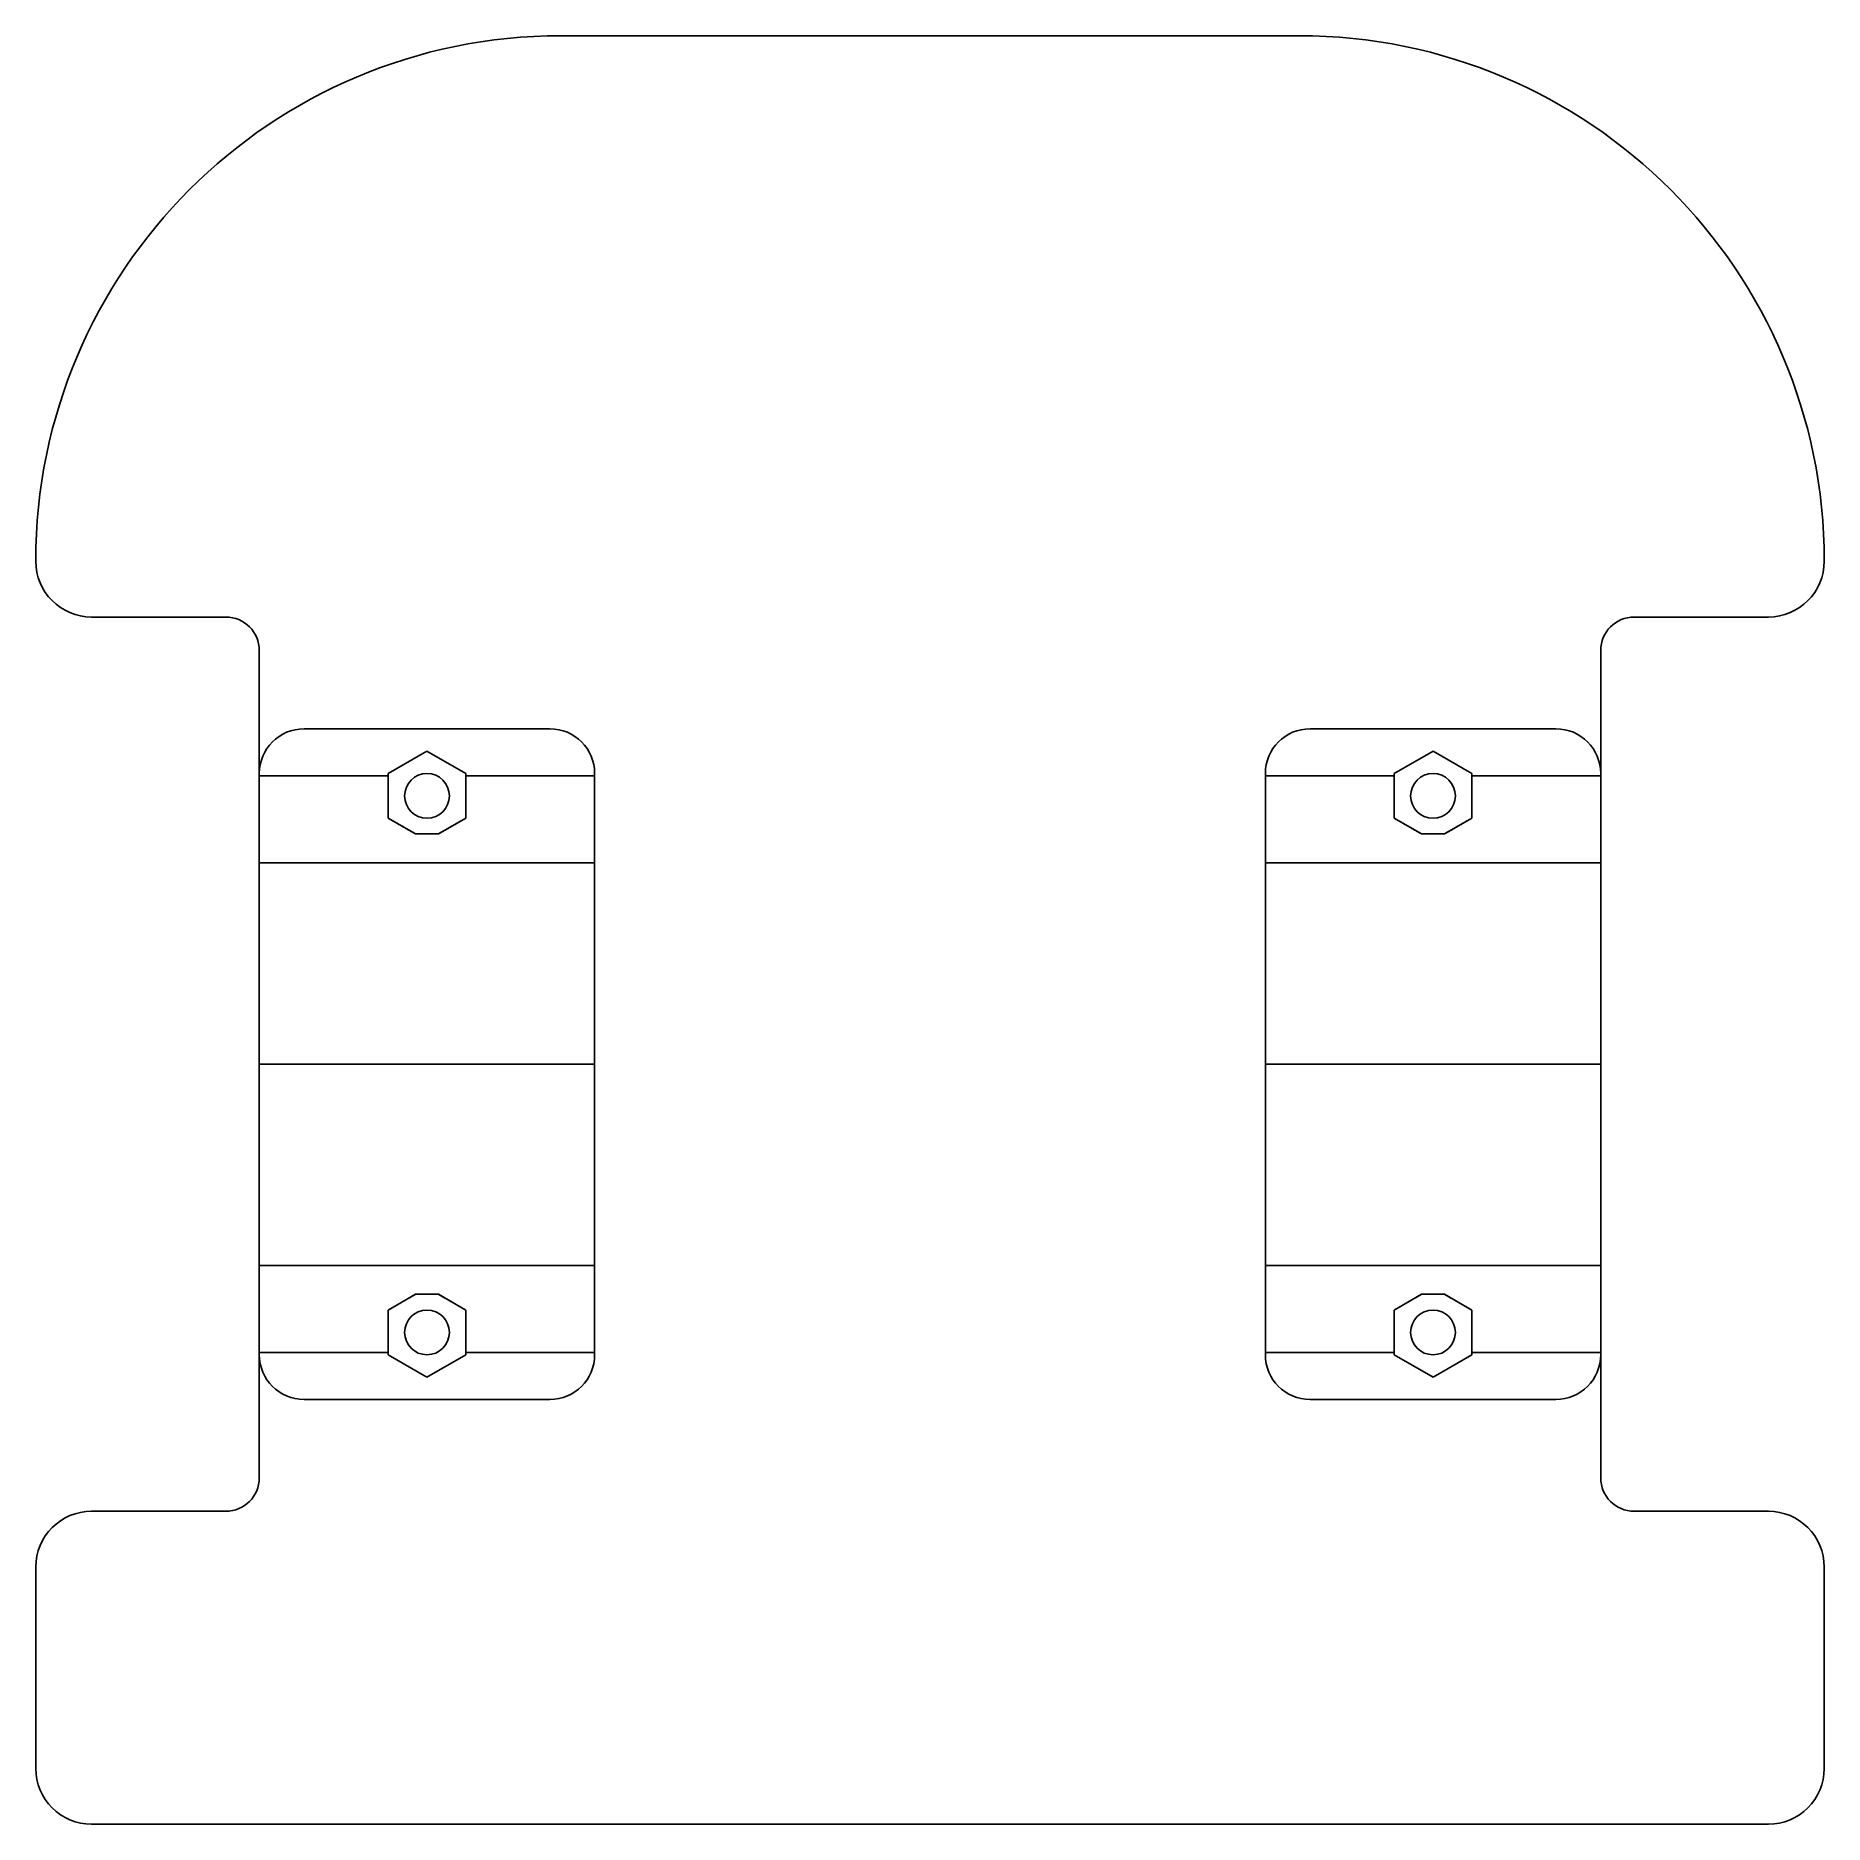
# Model space of a CAD drawing. Header units: millimetres. Extents: x -40 to 40, y -34 to 46.
import ezdxf

# ---------------------------------------------------------------- set-up
doc = ezdxf.new("R2010")
doc.units = ezdxf.units.MM
for name, color, linetype in [('Shape2DView', 7, 'CONTINUOUS'), ('Shape2DView001', 7, 'CONTINUOUS'), ('Shape2DView002', 7, 'CONTINUOUS')]:
    doc.layers.add(name, color=color, linetype=linetype)

msp = doc.modelspace()

# ---------------------------------------------------------------- linework, layer by layer
at = {"layer": 'Shape2DView'}
for p, q in [((-16.51, 46), (16.51, 46)), ((-40, 22.5), (-40, 22.51)), ((40, 22.51), (40, 22.5)), ((-37.5, 20), (-31.5, 20)), ((31.5, 20), (37.5, 20)), ((-30, 18.5), (-30, -18.5)), ((30, -18.5), (30, 18.5)), ((-31.5, -20), (-37.5, -20)), ((37.5, -20), (31.5, -20)), ((-40, -31.5), (-40, -22.5)), ((40, -22.5), (40, -31.5)), ((37.5, -34), (-37.5, -34))]:
    msp.add_line(p, q, dxfattribs=at)
for centre, radius, start, end in [((-16.51, 22.51), 23.49, 90, 180), ((16.51, 22.51), 23.49, 0, 90), ((-37.5, 22.5), 2.5, 180, -90), ((37.5, 22.5), 2.5, -90, 0), ((-31.5, 18.5), 1.5, 0, 90), ((31.5, 18.5), 1.5, 90, 180), ((-31.5, -18.5), 1.5, -90, 0), ((31.5, -18.5), 1.5, 180, -90), ((-37.5, -22.5), 2.5, 90, 180), ((37.5, -22.5), 2.5, 0, 90), ((-37.5, -31.5), 2.5, 180, -90), ((37.5, -31.5), 2.5, -90, 0)]:
    msp.add_arc(centre, radius, start, end, dxfattribs=at)
at = {"layer": 'Shape2DView001'}
for p, q in [((-28, 15), (-17, 15)), ((-22.5, 14), (-24.2321, 13)), ((-20.7679, 13), (-22.5, 14)), ((-30, 12.9032), (-30, 13)), ((-30, 12.9032), (-24.2321, 12.9032)), ((-24.2321, 13), (-24.2321, 12.9032)), ((-20.7679, 12.9032), (-20.7679, 13)), ((-20.7679, 12.9032), (-15, 12.9032)), ((-15, 12.9032), (-15, 13)), ((-23.0098, 10.2943), (-24.2321, 11)), ((-20.7679, 11), (-21.9902, 10.2943)), ((-21.9902, 10.2943), (-23.0098, 10.2943)), ((-30, 9), (-15, 9)), ((-30, 9), (-15, 9)), ((-30, 0), (-15, 0)), ((-30, 0), (-15, 0)), ((-30, -9), (-15, -9)), ((-30, -9), (-15, -9)), ((-23.0098, -10.2943), (-24.2321, -11)), ((-21.9902, -10.2943), (-23.0098, -10.2943)), ((-20.7679, -11), (-21.9902, -10.2943)), ((-30, -12.9032), (-30, -13)), ((-30, -12.9032), (-24.2321, -12.9032)), ((-24.2321, -13), (-24.2321, -12.9032)), ((-22.5, -14), (-24.2321, -13)), ((-20.7679, -13), (-22.5, -14)), ((-20.7679, -12.9032), (-20.7679, -13)), ((-20.7679, -12.9032), (-15, -12.9032)), ((-15, -12.9032), (-15, -13)), ((-28, -15), (-17, -15))]:
    msp.add_line(p, q, dxfattribs=at)
for centre in [(-22.5, 12), (-22.5, -12)]:
    msp.add_circle(centre, 1, dxfattribs=at)
for centre, start, end in [((-28, 13), 90, 180), ((-17, 13), 0, 90), ((-28, -13), 180, -90), ((-17, -13), -90, 0)]:
    msp.add_arc(centre, 2, start, end, dxfattribs=at)
for points, degree in [([(-30, 12.9032), (-30, 12.4662), (-30, 12.0347), (-30, 11.6141), (-30, 11.2097), (-30, 10.8266), (-30, 10.4696), (-30, 10.1432), (-30, 9.85156), (-30, 9.59827), (-30, 9.38654), (-30, 9.21904), (-30, 9.09786), (-30, 9.02454), (-30, 9)], 1), ([(-24.2321, 11), (-24.2321, 11.5788), (-24.2321, 12.2403), (-24.2321, 12.9032)], 3), ([(-20.7679, 11), (-20.7679, 11.5788), (-20.7679, 12.2403), (-20.7679, 12.9032)], 3), ([(-15, 12.9032), (-15, 12.4662), (-15, 12.0347), (-15, 11.6141), (-15, 11.2097), (-15, 10.8266), (-15, 10.4696), (-15, 10.1432), (-15, 9.85156), (-15, 9.59827), (-15, 9.38654), (-15, 9.21904), (-15, 9.09786), (-15, 9.02454), (-15, 9)], 1), ([(-23.0098, 10.2943), (-23.5724, 10.6192), (-24.2321, 11)], 2), ([(-20.7679, 11), (-21.4276, 10.6192), (-21.9902, 10.2943)], 2), ([(-30, -12.9032), (-30, -12.4662), (-30, -12.0347), (-30, -11.6141), (-30, -11.2097), (-30, -10.8266), (-30, -10.4696), (-30, -10.1432), (-30, -9.85156), (-30, -9.59827), (-30, -9.38654), (-30, -9.21904), (-30, -9.09786), (-30, -9.02454), (-30, -9)], 1), ([(-15, -12.9032), (-15, -12.4662), (-15, -12.0347), (-15, -11.6141), (-15, -11.2097), (-15, -10.8266), (-15, -10.4696), (-15, -10.1432), (-15, -9.85156), (-15, -9.59827), (-15, -9.38654), (-15, -9.21904), (-15, -9.09786), (-15, -9.02454), (-15, -9)], 1), ([(-23.0098, -10.2943), (-23.5724, -10.6192), (-24.2321, -11)], 2), ([(-20.7679, -11), (-21.4276, -10.6192), (-21.9902, -10.2943)], 2), ([(-24.2321, -11), (-24.2321, -11.5788), (-24.2321, -12.2403), (-24.2321, -12.9032)], 3), ([(-20.7679, -11), (-20.7679, -11.5788), (-20.7679, -12.2403), (-20.7679, -12.9032)], 3)]:
    msp.add_open_spline(points, degree=degree, dxfattribs=at)
for points in [[(-30, 0), (-30, 1.00768), (-30, 2.00269), (-30, 2.97251), (-30, 3.90495), (-30, 4.78829), (-30, 5.61141), (-30, 6.36396), (-30, 7.03648), (-30, 7.62052), (-30, 8.10872), (-30, 8.49495), (-30, 8.77435), (-30, 8.94341), (-30, 9)], [(-15, 0), (-15, 1.00768), (-15, 2.00269), (-15, 2.97251), (-15, 3.90495), (-15, 4.78829), (-15, 5.61141), (-15, 6.36396), (-15, 7.03648), (-15, 7.62052), (-15, 8.10872), (-15, 8.49495), (-15, 8.77435), (-15, 8.94341), (-15, 9)], [(-30, 0), (-30, -1.00768), (-30, -2.00269), (-30, -2.97251), (-30, -3.90495), (-30, -4.78829), (-30, -5.61141), (-30, -6.36396), (-30, -7.03648), (-30, -7.62052), (-30, -8.10872), (-30, -8.49495), (-30, -8.77435), (-30, -8.94341), (-30, -9)], [(-15, 0), (-15, -1.00768), (-15, -2.00269), (-15, -2.97251), (-15, -3.90495), (-15, -4.78829), (-15, -5.61141), (-15, -6.36396), (-15, -7.03648), (-15, -7.62052), (-15, -8.10872), (-15, -8.49495), (-15, -8.77435), (-15, -8.94341), (-15, -9)]]:
    msp.add_open_spline(points, degree=1, knots=[1.5708, 1.5708, 1.683, 1.7952, 1.9074, 2.0196, 2.1318, 2.24399, 2.35619, 2.46839, 2.58059, 2.69279, 2.80499, 2.91719, 3.02939, 3.14159, 3.14159], dxfattribs=at)
at = {"layer": 'Shape2DView002'}
for p, q in [((17, 15), (28, 15)), ((22.5, 14), (20.7679, 13)), ((24.2321, 13), (22.5, 14)), ((15, 12.9032), (15, 13)), ((15, 12.9032), (20.7679, 12.9032)), ((20.7679, 13), (20.7679, 12.9032)), ((24.2321, 12.9032), (24.2321, 13)), ((24.2321, 12.9032), (30, 12.9032)), ((30, 12.9032), (30, 13)), ((21.9902, 10.2943), (20.7679, 11)), ((24.2321, 11), (23.0098, 10.2943)), ((23.0098, 10.2943), (21.9902, 10.2943)), ((15, 9), (30, 9)), ((15, 9), (30, 9)), ((15, 0), (30, 0)), ((15, 0), (30, 0)), ((15, -9), (30, -9)), ((15, -9), (30, -9)), ((21.9902, -10.2943), (20.7679, -11)), ((23.0098, -10.2943), (21.9902, -10.2943)), ((24.2321, -11), (23.0098, -10.2943)), ((15, -12.9032), (15, -13)), ((15, -12.9032), (20.7679, -12.9032)), ((20.7679, -13), (20.7679, -12.9032)), ((22.5, -14), (20.7679, -13)), ((24.2321, -13), (22.5, -14)), ((24.2321, -12.9032), (24.2321, -13)), ((24.2321, -12.9032), (30, -12.9032)), ((30, -12.9032), (30, -13)), ((17, -15), (28, -15))]:
    msp.add_line(p, q, dxfattribs=at)
for centre in [(22.5, 12), (22.5, -12)]:
    msp.add_circle(centre, 1, dxfattribs=at)
for centre, start, end in [((17, 13), 90, 180), ((28, 13), 0, 90), ((17, -13), 180, -90), ((28, -13), -90, 0)]:
    msp.add_arc(centre, 2, start, end, dxfattribs=at)
for points, degree in [([(15, 12.9032), (15, 12.4662), (15, 12.0347), (15, 11.6141), (15, 11.2097), (15, 10.8266), (15, 10.4696), (15, 10.1432), (15, 9.85156), (15, 9.59827), (15, 9.38654), (15, 9.21904), (15, 9.09786), (15, 9.02454), (15, 9)], 1), ([(20.7679, 11), (20.7679, 11.5788), (20.7679, 12.2403), (20.7679, 12.9032)], 3), ([(24.2321, 11), (24.2321, 11.5788), (24.2321, 12.2403), (24.2321, 12.9032)], 3), ([(30, 12.9032), (30, 12.4662), (30, 12.0347), (30, 11.6141), (30, 11.2097), (30, 10.8266), (30, 10.4696), (30, 10.1432), (30, 9.85156), (30, 9.59827), (30, 9.38654), (30, 9.21904), (30, 9.09786), (30, 9.02454), (30, 9)], 1), ([(21.9902, 10.2943), (21.4276, 10.6192), (20.7679, 11)], 2), ([(24.2321, 11), (23.5724, 10.6192), (23.0098, 10.2943)], 2), ([(15, -12.9032), (15, -12.4662), (15, -12.0347), (15, -11.6141), (15, -11.2097), (15, -10.8266), (15, -10.4696), (15, -10.1432), (15, -9.85156), (15, -9.59827), (15, -9.38654), (15, -9.21904), (15, -9.09786), (15, -9.02454), (15, -9)], 1), ([(30, -12.9032), (30, -12.4662), (30, -12.0347), (30, -11.6141), (30, -11.2097), (30, -10.8266), (30, -10.4696), (30, -10.1432), (30, -9.85156), (30, -9.59827), (30, -9.38654), (30, -9.21904), (30, -9.09786), (30, -9.02454), (30, -9)], 1), ([(21.9902, -10.2943), (21.4276, -10.6192), (20.7679, -11)], 2), ([(24.2321, -11), (23.5724, -10.6192), (23.0098, -10.2943)], 2), ([(20.7679, -11), (20.7679, -11.5788), (20.7679, -12.2403), (20.7679, -12.9032)], 3), ([(24.2321, -11), (24.2321, -11.5788), (24.2321, -12.2403), (24.2321, -12.9032)], 3)]:
    msp.add_open_spline(points, degree=degree, dxfattribs=at)
for points in [[(15, 0), (15, 1.00768), (15, 2.00269), (15, 2.97251), (15, 3.90495), (15, 4.78829), (15, 5.61141), (15, 6.36396), (15, 7.03648), (15, 7.62052), (15, 8.10872), (15, 8.49495), (15, 8.77435), (15, 8.94341), (15, 9)], [(30, 0), (30, 1.00768), (30, 2.00269), (30, 2.97251), (30, 3.90495), (30, 4.78829), (30, 5.61141), (30, 6.36396), (30, 7.03648), (30, 7.62052), (30, 8.10872), (30, 8.49495), (30, 8.77435), (30, 8.94341), (30, 9)], [(15, 0), (15, -1.00768), (15, -2.00269), (15, -2.97251), (15, -3.90495), (15, -4.78829), (15, -5.61141), (15, -6.36396), (15, -7.03648), (15, -7.62052), (15, -8.10872), (15, -8.49495), (15, -8.77435), (15, -8.94341), (15, -9)], [(30, 0), (30, -1.00768), (30, -2.00269), (30, -2.97251), (30, -3.90495), (30, -4.78829), (30, -5.61141), (30, -6.36396), (30, -7.03648), (30, -7.62052), (30, -8.10872), (30, -8.49495), (30, -8.77435), (30, -8.94341), (30, -9)]]:
    msp.add_open_spline(points, degree=1, knots=[1.5708, 1.5708, 1.683, 1.7952, 1.9074, 2.0196, 2.1318, 2.24399, 2.35619, 2.46839, 2.58059, 2.69279, 2.80499, 2.91719, 3.02939, 3.14159, 3.14159], dxfattribs=at)

doc.saveas('drawing.dxf')
